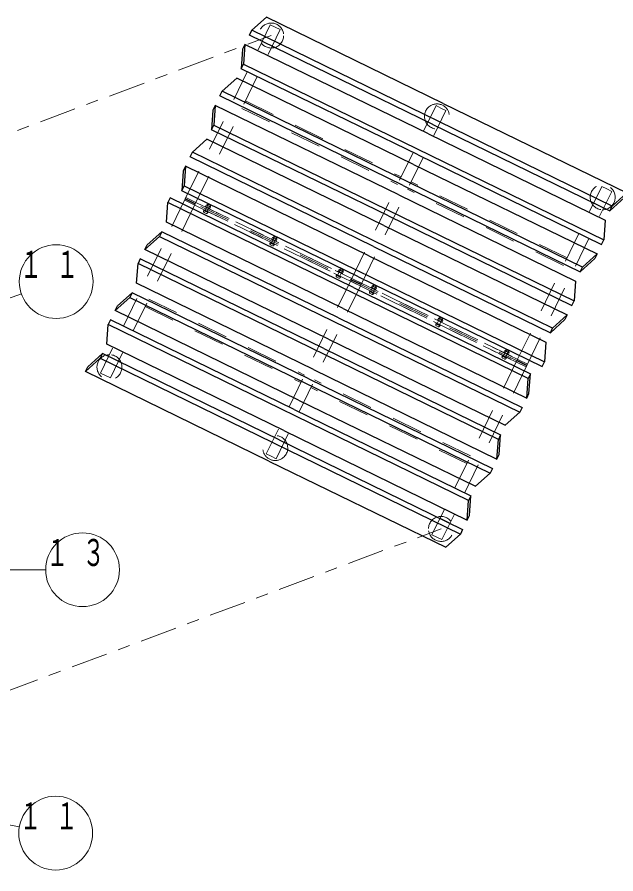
# Model space of a CAD drawing. Units: millimetres on the paper, scale 1:50. Extents: x -385 to 0, y -297 to 267.
# Drawn here: x -182.6 to -133.9, y 121.8 to 191.4 of the extents above; entities that cross this region are included whole.
import ezdxf

# ---------------------------------------------------------------- set-up
doc = ezdxf.new("R2010")
doc.units = ezdxf.units.MM
doc.linetypes.add('USER1', pattern=[4.5, 2.5, -2])
doc.linetypes.add('USER2', pattern=[6, 3, -1, 1, -1])
doc.layers.add('LY_1', color=7, linetype='Continuous', lineweight=25)
doc.styles.add('ＭＳ ゴシック', font='')
doc.styles.get('ＭＳ ゴシック').set_extended_font_data('MS Gothic')

msp = doc.modelspace()

# ---------------------------------------------------------------- linework, layer by layer
at = {"layer": 'LY_1'}
for p, q in [((-162.291, 191.449), (-163.481, 190.377)), ((-147.91, 184.435), (-162.291, 191.449)), ((-163.667, 189.996), (-163.481, 190.377)), ((-134.18, 176.086), (-163.481, 190.377)), ((-148.747, 182.719), (-163.667, 189.996)), ((-164.225, 188.852), (-164.337, 187.254)), ((-164.039, 189.233), (-164.225, 188.852)), ((-164.039, 189.233), (-164.151, 187.635)), ((-149.119, 181.956), (-164.039, 189.233)), ((-164.337, 187.254), (-164.151, 187.635)), ((-164.151, 187.635), (-134.85, 173.345)), ((-149.956, 180.24), (-164.337, 187.254)), ((-164.708, 186.491), (-165.899, 185.42)), ((-150.328, 179.478), (-164.708, 186.491)), ((-166.085, 185.039), (-165.899, 185.42)), ((-136.598, 171.129), (-165.899, 185.42)), ((-151.165, 177.762), (-166.085, 185.039)), ((-166.643, 183.895), (-166.754, 182.297)), ((-166.457, 184.276), (-166.643, 183.895)), ((-166.457, 184.276), (-166.568, 182.678)), ((-151.537, 176.999), (-166.457, 184.276)), ((-147.91, 184.435), (-132.99, 177.158)), ((-166.754, 182.297), (-166.568, 182.678)), ((-166.568, 182.678), (-137.268, 168.387)), ((-148.747, 182.719), (-134.366, 175.705)), ((-152.374, 175.283), (-166.754, 182.297)), ((-149.119, 181.956), (-134.738, 174.942)), ((-167.126, 181.534), (-168.317, 180.463)), ((-152.746, 174.52), (-167.126, 181.534)), ((-168.503, 180.081), (-168.317, 180.463)), ((-139.016, 166.172), (-168.317, 180.463)), ((-153.583, 172.804), (-168.503, 180.081)), ((-149.956, 180.24), (-135.036, 172.963)), ((-168.874, 179.319), (-169.06, 178.937)), ((-168.874, 179.319), (-168.986, 177.721)), ((-153.955, 172.042), (-168.874, 179.319)), ((-150.328, 179.478), (-135.408, 172.201)), ((-169.06, 178.937), (-169.172, 177.34)), ((-169.172, 177.34), (-168.986, 177.721)), ((-168.986, 177.721), (-139.685, 163.43)), ((-151.165, 177.762), (-136.784, 170.748)), ((-154.791, 170.326), (-169.172, 177.34)), ((-151.537, 176.999), (-137.156, 169.985)), ((-132.99, 177.158), (-134.18, 176.086)), ((-170.427, 174.767), (-170.315, 176.365)), ((-170.129, 176.746), (-170.315, 176.365)), ((-141.014, 162.074), (-170.315, 176.365)), ((-155.209, 169.469), (-170.129, 176.746)), ((-168.078, 176.276), (-168.887, 176.67)), ((-168.887, 176.67), (-168.078, 176.276)), ((-133.176, 176.776), (-134.366, 175.705)), ((-134.366, 175.705), (-134.18, 176.086)), ((-152.374, 175.283), (-137.454, 168.006)), ((-134.738, 174.942), (-134.85, 173.345)), ((-156.046, 167.753), (-170.427, 174.767)), ((-152.746, 174.52), (-137.826, 167.243)), ((-172.175, 172.552), (-170.985, 173.623)), ((-171.989, 172.933), (-170.799, 174.004)), ((-170.799, 174.004), (-170.985, 173.623)), ((-170.985, 173.623), (-141.684, 159.332)), ((-156.418, 166.991), (-170.799, 174.004)), ((-172.175, 172.552), (-171.989, 172.933)), ((-153.583, 172.804), (-139.202, 165.79)), ((-135.036, 172.963), (-134.85, 173.345)), ((-157.255, 165.275), (-172.175, 172.552)), ((-135.408, 172.201), (-136.598, 171.129)), ((-135.408, 172.201), (-135.594, 171.819)), ((-172.845, 169.81), (-172.733, 171.408)), ((-172.547, 171.789), (-172.733, 171.408)), ((-143.432, 157.117), (-172.733, 171.408)), ((-157.627, 164.512), (-172.547, 171.789)), ((-153.955, 172.042), (-139.574, 165.028)), ((-135.594, 171.819), (-136.784, 170.748)), ((-136.784, 170.748), (-136.598, 171.129)), ((-154.596, 169.7), (-155.405, 170.095)), ((-155.405, 170.095), (-154.596, 169.7)), ((-154.791, 170.326), (-139.871, 163.049)), ((-137.156, 169.985), (-137.268, 168.387)), ((-158.464, 162.796), (-172.845, 169.81)), ((-155.209, 169.469), (-140.828, 162.455)), ((-174.593, 167.594), (-173.403, 168.666)), ((-174.407, 167.976), (-173.217, 169.047)), ((-173.217, 169.047), (-173.403, 168.666)), ((-173.403, 168.666), (-144.102, 154.375)), ((-158.836, 162.033), (-173.217, 169.047)), ((-174.593, 167.594), (-174.407, 167.976)), ((-137.454, 168.006), (-137.268, 168.387)), ((-159.673, 160.317), (-174.593, 167.594)), ((-156.046, 167.753), (-141.126, 160.476)), ((-137.826, 167.243), (-139.016, 166.172)), ((-137.826, 167.243), (-138.012, 166.862)), ((-174.965, 166.832), (-175.151, 166.45)), ((-160.045, 159.555), (-174.965, 166.832)), ((-156.418, 166.991), (-141.498, 159.714)), ((-138.012, 166.862), (-139.202, 165.79)), ((-175.262, 164.853), (-175.151, 166.45)), ((-145.85, 152.159), (-175.151, 166.45)), ((-139.202, 165.79), (-139.016, 166.172)), ((-157.255, 165.275), (-142.874, 158.261)), ((-160.882, 157.839), (-175.262, 164.853)), ((-157.627, 164.512), (-143.246, 157.498)), ((-139.574, 165.028), (-139.685, 163.43)), ((-177.011, 162.637), (-175.82, 163.709)), ((-176.825, 163.018), (-175.634, 164.09)), ((-175.634, 164.09), (-175.82, 163.709)), ((-175.82, 163.709), (-146.52, 149.418)), ((-161.254, 157.076), (-175.634, 164.09)), ((-177.011, 162.637), (-176.825, 163.018)), ((-141.114, 163.125), (-141.923, 163.519)), ((-141.923, 163.519), (-141.114, 163.125)), ((-139.871, 163.049), (-139.685, 163.43)), ((-162.091, 155.36), (-177.011, 162.637)), ((-158.464, 162.796), (-143.544, 155.519)), ((-140.828, 162.455), (-141.014, 162.074)), ((-140.94, 160.858), (-140.828, 162.455)), ((-158.836, 162.033), (-143.916, 154.756)), ((-141.126, 160.476), (-141.014, 162.074)), ((-159.673, 160.317), (-145.292, 153.303)), ((-141.126, 160.476), (-140.94, 160.858)), ((-160.045, 159.555), (-145.664, 152.541)), ((-141.498, 159.714), (-141.684, 159.332)), ((-142.874, 158.261), (-141.684, 159.332)), ((-160.882, 157.839), (-145.962, 150.562)), ((-143.246, 157.498), (-143.432, 157.117)), ((-143.358, 155.9), (-143.246, 157.498)), ((-161.254, 157.076), (-146.334, 149.799)), ((-143.544, 155.519), (-143.432, 157.117)), ((-162.091, 155.36), (-147.71, 148.346)), ((-143.544, 155.519), (-143.358, 155.9)), ((-143.916, 154.756), (-144.102, 154.375)), ((-145.292, 153.303), (-144.102, 154.375)), ((-145.962, 150.562), (-145.85, 152.159)), ((-145.664, 152.541), (-145.85, 152.159)), ((-145.776, 150.943), (-145.664, 152.541)), ((-145.962, 150.562), (-145.776, 150.943)), ((-146.334, 149.799), (-146.52, 149.418)), ((-147.71, 148.346), (-146.52, 149.418))]:
    msp.add_line(p, q, dxfattribs=at)
at = {"layer": 'LY_1', "linetype": 'USER1', "lineweight": 13}
for p, q in [((-168.887, 176.67), (-161.982, 190.826)), ((-168.078, 176.276), (-161.173, 190.432)), ((-161.578, 190.629), (-161.982, 190.826)), ((-161.578, 190.629), (-161.173, 190.432)), ((-162.64, 189.478), (-161.831, 189.084)), ((-164, 184.636), (-151.327, 178.455)), ((-164.298, 184.025), (-151.625, 177.844)), ((-155.405, 170.095), (-148.5, 184.251)), ((-148.096, 184.053), (-148.5, 184.251)), ((-148.096, 184.053), (-147.692, 183.856)), ((-154.596, 169.7), (-147.692, 183.856)), ((-149.158, 182.903), (-148.349, 182.508)), ((-137.845, 171.88), (-150.518, 178.061)), ((-141.923, 163.519), (-135.019, 177.675)), ((-134.614, 177.478), (-135.019, 177.675)), ((-138.143, 171.268), (-150.816, 177.449)), ((-141.114, 163.125), (-134.21, 177.281)), ((-134.614, 177.478), (-134.21, 177.281)), ((-168.887, 176.67), (-175.791, 162.514)), ((-168.078, 176.276), (-174.982, 162.12)), ((-168.939, 176.562), (-141.167, 163.017)), ((-141.167, 163.017), (-168.939, 176.562)), ((-141.114, 163.125), (-168.887, 176.67)), ((-168.834, 176.778), (-141.061, 163.232)), ((-141.061, 163.232), (-168.834, 176.778)), ((-135.676, 176.327), (-134.867, 175.932)), ((-167.383, 175.715), (-167.392, 175.697)), ((-167.389, 175.773), (-167.375, 175.8)), ((-167.011, 175.589), (-167.389, 175.773)), ((-167.387, 175.716), (-167.365, 175.761)), ((-167.387, 175.716), (-167.056, 175.555)), ((-167.06, 175.557), (-167.383, 175.715)), ((-167.365, 175.761), (-167.034, 175.6)), ((-167.202, 175.493), (-167.346, 175.563)), ((-167.092, 176.129), (-167.312, 175.68)), ((-167.257, 176.042), (-167.27, 176.015)), ((-166.88, 175.858), (-167.257, 176.042)), ((-167.238, 176.05), (-167.181, 176.166)), ((-167.221, 176.025), (-167.238, 176.05)), ((-167.222, 175.636), (-167.212, 175.687)), ((-166.916, 175.876), (-167.221, 176.025)), ((-167.21, 175.63), (-167.2, 175.681)), ((-167.151, 176.168), (-167.181, 176.166)), ((-166.846, 176.02), (-167.151, 176.168)), ((-167.093, 176.123), (-167.15, 176.007)), ((-166.913, 176.041), (-167.132, 175.592)), ((-166.913, 176.041), (-167.092, 176.129)), ((-167.06, 175.557), (-167.069, 175.539)), ((-167.056, 175.555), (-167.034, 175.6)), ((-166.998, 175.616), (-167.011, 175.589)), ((-166.917, 176.037), (-166.974, 175.921)), ((-166.916, 175.876), (-166.885, 175.878)), ((-166.893, 175.831), (-166.88, 175.858)), ((-166.885, 175.878), (-166.829, 175.995)), ((-166.846, 176.02), (-166.829, 175.995)), ((-165.994, 175.393), (-166.371, 175.577)), ((-166.099, 175.177), (-166.477, 175.361)), ((-161.7, 173.499), (-161.919, 173.049)), ((-161.845, 173.42), (-161.788, 173.536)), ((-161.758, 173.538), (-161.788, 173.536)), ((-161.453, 173.389), (-161.758, 173.538)), ((-161.7, 173.493), (-161.757, 173.377)), ((-161.52, 173.411), (-161.7, 173.499)), ((-161.991, 173.084), (-161.999, 173.066)), ((-161.996, 173.142), (-161.983, 173.169)), ((-161.618, 172.958), (-161.996, 173.142)), ((-161.994, 173.086), (-161.972, 173.131)), ((-161.994, 173.086), (-161.664, 172.925)), ((-161.667, 172.927), (-161.991, 173.084)), ((-161.605, 172.985), (-161.983, 173.169)), ((-161.972, 173.131), (-161.642, 172.97)), ((-161.81, 172.863), (-161.953, 172.933)), ((-161.864, 173.412), (-161.877, 173.385)), ((-161.5, 173.201), (-161.877, 173.385)), ((-161.487, 173.228), (-161.864, 173.412)), ((-161.828, 173.394), (-161.845, 173.42)), ((-161.829, 173.005), (-161.819, 173.056)), ((-161.523, 173.246), (-161.828, 173.394)), ((-161.817, 173), (-161.807, 173.05)), ((-161.52, 173.411), (-161.739, 172.962)), ((-161.667, 172.927), (-161.676, 172.909)), ((-161.664, 172.925), (-161.642, 172.97)), ((-161.605, 172.985), (-161.618, 172.958)), ((-161.524, 173.407), (-161.581, 173.291)), ((-161.523, 173.246), (-161.493, 173.248)), ((-161.5, 173.201), (-161.487, 173.228)), ((-161.493, 173.248), (-161.436, 173.364)), ((-161.453, 173.389), (-161.436, 173.364)), ((-157.489, 170.978), (-157.111, 170.793)), ((-157.383, 171.193), (-157.006, 171.009)), ((-156.307, 170.868), (-156.526, 170.419)), ((-156.485, 170.755), (-156.471, 170.782)), ((-156.471, 170.782), (-156.094, 170.598)), ((-156.452, 170.789), (-156.395, 170.906)), ((-156.435, 170.764), (-156.452, 170.789)), ((-156.435, 170.764), (-156.13, 170.615)), ((-156.365, 170.908), (-156.395, 170.906)), ((-156.365, 170.908), (-156.06, 170.759)), ((-156.307, 170.863), (-156.364, 170.746)), ((-156.127, 170.781), (-156.346, 170.331)), ((-156.307, 170.868), (-156.127, 170.781)), ((-156.131, 170.777), (-156.188, 170.66)), ((-156.1, 170.618), (-156.043, 170.734)), ((-156.06, 170.759), (-156.043, 170.734)), ((-155.405, 170.095), (-162.309, 155.939)), ((-156.598, 170.454), (-156.607, 170.436)), ((-156.59, 170.539), (-156.603, 170.512)), ((-156.603, 170.512), (-156.226, 170.328)), ((-156.602, 170.456), (-156.58, 170.501)), ((-156.271, 170.295), (-156.602, 170.456)), ((-156.598, 170.454), (-156.274, 170.296)), ((-156.249, 170.34), (-156.58, 170.501)), ((-156.561, 170.302), (-156.417, 170.232)), ((-156.448, 170.381), (-156.414, 170.42)), ((-156.436, 170.375), (-156.402, 170.414)), ((-156.274, 170.296), (-156.283, 170.278)), ((-156.271, 170.295), (-156.249, 170.34)), ((-156.226, 170.328), (-156.212, 170.355)), ((-156.13, 170.615), (-156.1, 170.618)), ((-156.094, 170.598), (-156.107, 170.571)), ((-154.596, 169.7), (-161.5, 155.544)), ((-153.61, 169.553), (-153.83, 169.104)), ((-153.775, 169.467), (-153.788, 169.44)), ((-153.398, 169.283), (-153.775, 169.467)), ((-153.756, 169.474), (-153.699, 169.591)), ((-153.739, 169.449), (-153.756, 169.474)), ((-153.434, 169.3), (-153.739, 169.449)), ((-153.669, 169.593), (-153.699, 169.591)), ((-153.364, 169.444), (-153.669, 169.593)), ((-153.611, 169.548), (-153.668, 169.431)), ((-153.431, 169.466), (-153.65, 169.016)), ((-153.431, 169.466), (-153.61, 169.553)), ((-153.435, 169.462), (-153.492, 169.345)), ((-153.434, 169.3), (-153.404, 169.302)), ((-153.411, 169.256), (-153.398, 169.283)), ((-153.404, 169.302), (-153.347, 169.419)), ((-153.364, 169.444), (-153.347, 169.419)), ((-153.902, 169.139), (-153.91, 169.121)), ((-153.907, 169.197), (-153.893, 169.224)), ((-153.529, 169.013), (-153.907, 169.197)), ((-153.905, 169.141), (-153.883, 169.186)), ((-153.905, 169.141), (-153.574, 168.979)), ((-153.578, 168.981), (-153.902, 169.139)), ((-153.883, 169.186), (-153.553, 169.024)), ((-153.72, 168.917), (-153.864, 168.987)), ((-153.74, 169.06), (-153.73, 169.111)), ((-153.728, 169.054), (-153.718, 169.105)), ((-153.578, 168.981), (-153.587, 168.963)), ((-153.574, 168.979), (-153.553, 169.024)), ((-153.516, 169.04), (-153.529, 169.013)), ((-152.617, 168.602), (-152.995, 168.786)), ((-152.512, 168.817), (-152.889, 169.001)), ((-172.155, 167.915), (-159.482, 161.734)), ((-171.857, 168.527), (-159.184, 162.346)), ((-148.509, 166.509), (-148.518, 166.491)), ((-148.501, 166.594), (-148.514, 166.567)), ((-148.514, 166.567), (-148.136, 166.383)), ((-148.512, 166.511), (-148.49, 166.555)), ((-148.182, 166.349), (-148.512, 166.511)), ((-148.509, 166.509), (-148.185, 166.351)), ((-148.501, 166.594), (-148.123, 166.41)), ((-148.16, 166.394), (-148.49, 166.555)), ((-148.218, 166.923), (-148.437, 166.474)), ((-148.396, 166.81), (-148.382, 166.837)), ((-148.396, 166.81), (-148.018, 166.625)), ((-148.382, 166.837), (-148.005, 166.652)), ((-148.363, 166.844), (-148.306, 166.961)), ((-148.346, 166.819), (-148.363, 166.844)), ((-148.346, 166.819), (-148.041, 166.67)), ((-148.276, 166.963), (-148.306, 166.961)), ((-148.276, 166.963), (-147.971, 166.814)), ((-148.218, 166.918), (-148.275, 166.801)), ((-148.038, 166.835), (-148.257, 166.386)), ((-148.218, 166.923), (-148.038, 166.835)), ((-148.042, 166.832), (-148.099, 166.715)), ((-148.041, 166.67), (-148.011, 166.672)), ((-148.005, 166.652), (-148.018, 166.625)), ((-148.011, 166.672), (-147.954, 166.789)), ((-147.971, 166.814), (-147.954, 166.789)), ((-148.472, 166.357), (-148.328, 166.287)), ((-148.359, 166.436), (-148.325, 166.475)), ((-148.347, 166.43), (-148.313, 166.469)), ((-148.185, 166.351), (-148.194, 166.333)), ((-148.182, 166.349), (-148.16, 166.394)), ((-148.136, 166.383), (-148.123, 166.41)), ((-144.007, 164.402), (-143.629, 164.218)), ((-143.902, 164.618), (-143.524, 164.434)), ((-174.325, 163.468), (-175.133, 163.862)), ((-143.116, 163.879), (-143.125, 163.861)), ((-143.108, 163.964), (-143.121, 163.937)), ((-143.121, 163.937), (-142.744, 163.753)), ((-143.12, 163.88), (-143.098, 163.925)), ((-142.789, 163.719), (-143.12, 163.88)), ((-143.116, 163.879), (-142.792, 163.721)), ((-142.767, 163.764), (-143.098, 163.925)), ((-143.079, 163.727), (-142.935, 163.657)), ((-142.825, 164.293), (-143.044, 163.844)), ((-143.003, 164.179), (-142.99, 164.206)), ((-142.99, 164.206), (-142.612, 164.022)), ((-142.97, 164.214), (-142.914, 164.33)), ((-142.953, 164.189), (-142.97, 164.214)), ((-142.966, 163.806), (-142.932, 163.845)), ((-142.954, 163.8), (-142.92, 163.839)), ((-142.953, 164.189), (-142.648, 164.04)), ((-142.883, 164.332), (-142.914, 164.33)), ((-142.883, 164.332), (-142.578, 164.184)), ((-142.825, 164.287), (-142.882, 164.171)), ((-142.645, 164.205), (-142.864, 163.756)), ((-142.825, 164.293), (-142.645, 164.205)), ((-142.792, 163.721), (-142.801, 163.703)), ((-142.789, 163.719), (-142.767, 163.764)), ((-142.744, 163.753), (-142.73, 163.78)), ((-142.649, 164.201), (-142.706, 164.085)), ((-142.648, 164.04), (-142.618, 164.042)), ((-142.612, 164.022), (-142.625, 163.995)), ((-142.618, 164.042), (-142.561, 164.159)), ((-142.578, 164.184), (-142.561, 164.159)), ((-141.923, 163.519), (-148.827, 149.363)), ((-141.114, 163.125), (-148.018, 148.969)), ((-175.387, 162.317), (-175.791, 162.514)), ((-175.387, 162.317), (-174.982, 162.12)), ((-145.702, 155.77), (-158.375, 161.951)), ((-146, 155.159), (-158.673, 161.34)), ((-160.843, 156.892), (-161.652, 157.287)), ((-161.905, 155.741), (-162.309, 155.939)), ((-161.905, 155.741), (-161.5, 155.544)), ((-147.361, 150.317), (-148.17, 150.711)), ((-148.423, 149.166), (-148.827, 149.363)), ((-148.423, 149.166), (-148.018, 148.969))]:
    msp.add_line(p, q, dxfattribs=at)
at = {"layer": 'LY_1', "linetype": 'USER2', "lineweight": 13}
for p, q in [((-236.871, 161.908), (-161.907, 189.955)), ((-223.059, 121.793), (-148.094, 149.84))]:
    msp.add_line(p, q, dxfattribs=at)
at = {"layer": 'LY_1', "lineweight": 13}
for p, q in [((-191.257, 165.76), (-182.22, 168.947)), ((-185.701, 146.52), (-180.245, 146.52)), ((-188.972, 126.788), (-182.385, 125.626))]:
    msp.add_line(p, q, dxfattribs=at)
for centre in [(-179.391, 169.945), (-177.245, 146.52), (-179.431, 125.104)]:
    msp.add_circle(centre, 3, dxfattribs=at)
at = {"layer": 'LY_1', "linetype": 'USER1', "lineweight": 13}
for centre, radius, start, end in [((-161.907, 189.955), 1.016, 8.34649, 217.71008), ((-161.907, 189.955), 1.016, 8.34649, 217.71008), ((-161.907, 189.955), 1.016, 217.71008, 8.34649), ((-161.907, 189.955), 1.016, 217.71008, 8.34649), ((-148.425, 183.379), 1.016, 119.65351, 8.34649), ((-148.425, 183.379), 1.016, 119.65351, 8.34649), ((-148.425, 183.379), 1.016, 8.34649, 119.65351), ((-148.425, 183.379), 1.016, 8.34649, 119.65351), ((-134.943, 176.804), 1.016, 119.65351, 270.28992), ((-134.943, 176.804), 1.016, 119.65351, 270.28992), ((-134.943, 176.804), 1.016, 270.28992, 119.65351), ((-134.943, 176.804), 1.016, 270.28992, 119.65351), ((-166.998, 176.094), 0.15, 334.00001, 154), ((-167.302, 175.653), 0.1, 154, 244), ((-167.143, 176.184), 0.177, 244.00003, 267.86506), ((-167.159, 175.583), 0.1, 244, 334), ((-167.228, 176.009), 0.177, 40.13495, 63.99996), ((-166.926, 176.242), 0.324, 226.41194, 261.58807), ((-166.998, 176.094), 0.13, 334.00001, 154), ((-167.14, 175.803), 0.324, 46.41195, 81.58808), ((-166.838, 176.035), 0.177, 220.13494, 244), ((-166.923, 175.86), 0.177, 64.00002, 87.86508), ((-161.836, 173.379), 0.177, 40.13495, 63.99996), ((-161.605, 173.464), 0.15, 334.00001, 154), ((-161.605, 173.464), 0.13, 334.00001, 154), ((-161.748, 173.172), 0.324, 46.41195, 81.58808), ((-161.91, 173.023), 0.1, 154, 244), ((-161.75, 173.554), 0.177, 244.00003, 267.86506), ((-161.766, 172.952), 0.1, 244, 334), ((-161.533, 173.612), 0.324, 226.41194, 261.58807), ((-161.445, 173.405), 0.177, 220.13494, 244), ((-161.531, 173.23), 0.177, 64.00002, 87.86508), ((-156.358, 170.924), 0.177, 244, 267.86506), ((-156.443, 170.749), 0.177, 40.13492, 63.99998), ((-156.141, 170.981), 0.324, 226.41193, 261.58806), ((-156.213, 170.834), 0.15, 334, 153.99999), ((-156.213, 170.834), 0.13, 334, 153.99999), ((-156.355, 170.542), 0.324, 46.41192, 81.58805), ((-156.052, 170.775), 0.177, 220.13494, 243.99997), ((-156.138, 170.6), 0.177, 64.00004, 87.86505), ((-156.517, 170.392), 0.1, 154, 244), ((-156.373, 170.322), 0.1, 244, 334), ((-153.661, 169.608), 0.177, 244.00003, 267.86506), ((-153.747, 169.434), 0.177, 40.13495, 63.99996), ((-153.444, 169.666), 0.324, 226.41194, 261.58807), ((-153.516, 169.519), 0.15, 334.00001, 154), ((-153.516, 169.519), 0.13, 334.00001, 154), ((-153.658, 169.227), 0.324, 46.41195, 81.58808), ((-153.356, 169.46), 0.177, 220.13494, 244), ((-153.441, 169.285), 0.177, 64.00002, 87.86508), ((-153.82, 169.077), 0.1, 154, 244), ((-153.677, 169.007), 0.1, 244, 334), ((-148.428, 166.447), 0.1, 154, 244), ((-148.268, 166.978), 0.177, 244, 267.86506), ((-148.354, 166.803), 0.177, 40.13492, 63.99998), ((-148.051, 167.036), 0.324, 226.41193, 261.58806), ((-148.123, 166.888), 0.15, 334, 153.99999), ((-148.123, 166.888), 0.13, 334, 153.99999), ((-148.266, 166.597), 0.324, 46.41192, 81.58805), ((-147.963, 166.829), 0.177, 220.13494, 243.99997), ((-148.049, 166.655), 0.177, 64.00004, 87.86505), ((-148.284, 166.377), 0.1, 244, 334), ((-142.731, 164.258), 0.15, 334, 153.99999), ((-175.058, 162.991), 1.016, 90.28991, 299.65351), ((-175.058, 162.991), 1.016, 90.28991, 299.65351), ((-175.058, 162.991), 1.016, 299.65351, 90.28992), ((-175.058, 162.991), 1.016, 299.65351, 90.28992), ((-143.035, 163.817), 0.1, 154, 244), ((-142.876, 164.348), 0.177, 244, 267.86506), ((-142.891, 163.747), 0.1, 244, 334), ((-142.961, 164.173), 0.177, 40.13492, 63.99998), ((-142.659, 164.406), 0.324, 226.41193, 261.58806), ((-142.731, 164.258), 0.13, 334, 153.99999), ((-142.873, 163.967), 0.324, 46.41192, 81.58805), ((-142.571, 164.199), 0.177, 220.13494, 243.99997), ((-142.656, 164.024), 0.177, 64.00004, 87.86505), ((-161.576, 156.416), 1.016, 299.65351, 188.34649), ((-161.576, 156.416), 1.016, 299.65351, 188.34649), ((-161.576, 156.416), 1.016, 188.34649, 299.65351), ((-161.576, 156.416), 1.016, 188.34649, 299.65351), ((-148.094, 149.84), 1.016, 37.71008, 188.34649), ((-148.094, 149.84), 1.016, 37.71008, 188.34649), ((-148.094, 149.84), 1.016, 188.34649, 37.71008), ((-148.094, 149.84), 1.016, 188.34649, 37.71008)]:
    msp.add_arc(centre, radius, start, end, dxfattribs=at)

# ---------------------------------------------------------------- texts
at = {"layer": 'LY_1', "char_height": 2.199, "attachment_point": 2, "style": 'ＭＳ ゴシック'}
for s, insert in [('\\T1.64;\\W0.6;１１', (-179.391, 172.445)), ('\\T1.64;\\W0.6;１３', (-177.245, 149.02)), ('\\T1.64;\\W0.6;１１', (-179.431, 127.604))]:
    msp.add_mtext(s, dxfattribs=dict(at, insert=insert))

doc.saveas('drawing.dxf')
